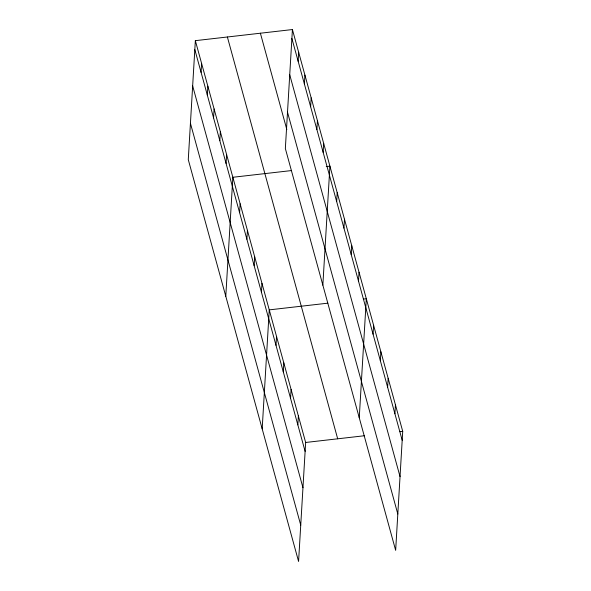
<?xml version="1.0" encoding="UTF-8"?>
<svg xmlns="http://www.w3.org/2000/svg" width="591" height="591" viewBox="0 0 591 591"><rect width="100%" height="100%" fill="white"/><g stroke="black" fill="none" stroke-linecap="round" stroke-linejoin="round"><path stroke-width="0.89" d="M195.348 40.661L188.278 159.636L298.581 561.45L305.65 442.474L195.348 40.661L292.419 29.55L402.722 431.364L395.652 550.339L285.35 148.526L292.419 29.55M201.073 72.346L201.597 63.429M207.323 95.114L207.847 86.197M213.573 117.882L214.097 108.966M219.822 140.651L220.354 131.741M226.072 163.419L226.604 154.51M225.784 296.254L232.854 177.278L291.466 170.57M239.599 212.708L240.131 203.799M246.883 239.229L247.415 230.32M254.16 265.751L254.691 256.834M261.444 292.272L261.968 283.355M262.182 428.852L269.252 309.876L327.872 303.168M276.004 345.307L276.529 336.397M298.137 61.235L298.669 52.318M283.281 371.828L283.813 362.918M304.387 84.003L304.919 75.087M290.565 398.349L291.09 389.432M310.637 106.772L311.169 97.855M297.842 424.87L298.374 415.953M316.887 129.54L317.419 120.63M323.137 152.308L323.669 143.399M322.849 285.143L329.918 166.167L326.262 166.588M336.671 201.597L337.202 192.688M343.947 228.119L344.479 219.209M351.231 254.64L351.763 245.723M358.508 281.161L359.04 272.244M359.254 417.741L366.317 298.765L363.576 299.083M373.069 334.196L373.601 325.286M380.353 360.717L380.877 351.808M387.63 387.238L388.161 378.329M394.914 413.759L395.438 404.842M305.65 442.474L364.27 435.766M399.974 431.681L402.722 431.364M291.888 38.459L402.19 440.28M289.73 74.784L400.033 476.597M287.507 112.201L397.809 514.022M260.387 33.214L286.827 129.547M227.38 36.997L337.683 438.81M194.823 49.57L305.119 451.391M192.659 85.894L302.961 487.708M190.435 123.312L300.738 525.133"/></g></svg>
